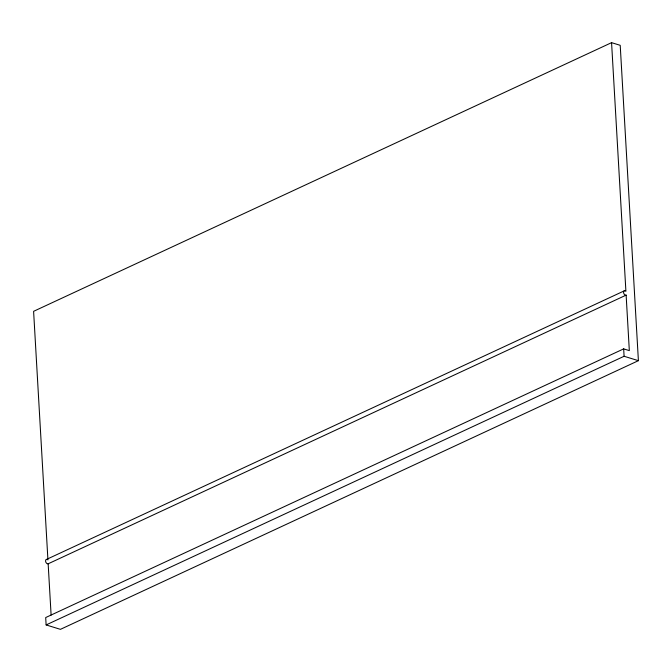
<?xml version="1.0" encoding="UTF-8"?>
<svg xmlns="http://www.w3.org/2000/svg" width="672" height="672" viewBox="0 0 672 672"><rect width="100%" height="100%" fill="white"/><g stroke="black" fill="none" stroke-linecap="round" stroke-linejoin="round"><path stroke-width="1.01" d="M611.57 42.655L625.901 291.253A2.335 1.546 65.1 0 0 623.557 292.438A2.335 1.546 65.1 0 0 626.128 295.126L629.328 350.624L623.666 348.877L45.696 617.551L46.124 624.935L60.43 629.345L638.4 360.671L620.214 45.318L611.57 42.655L33.6 311.329L47.93 559.927M46.284 559.524L624.254 290.858M46.805 559.415A2.335 1.546 65.1 0 0 45.73 561.842A2.335 1.546 65.1 0 0 48.157 563.8L626.128 295.126M46.124 624.935L624.095 356.269L638.4 360.671M623.666 348.877L624.095 356.269M48.157 563.8L51.114 615.107"/></g></svg>
